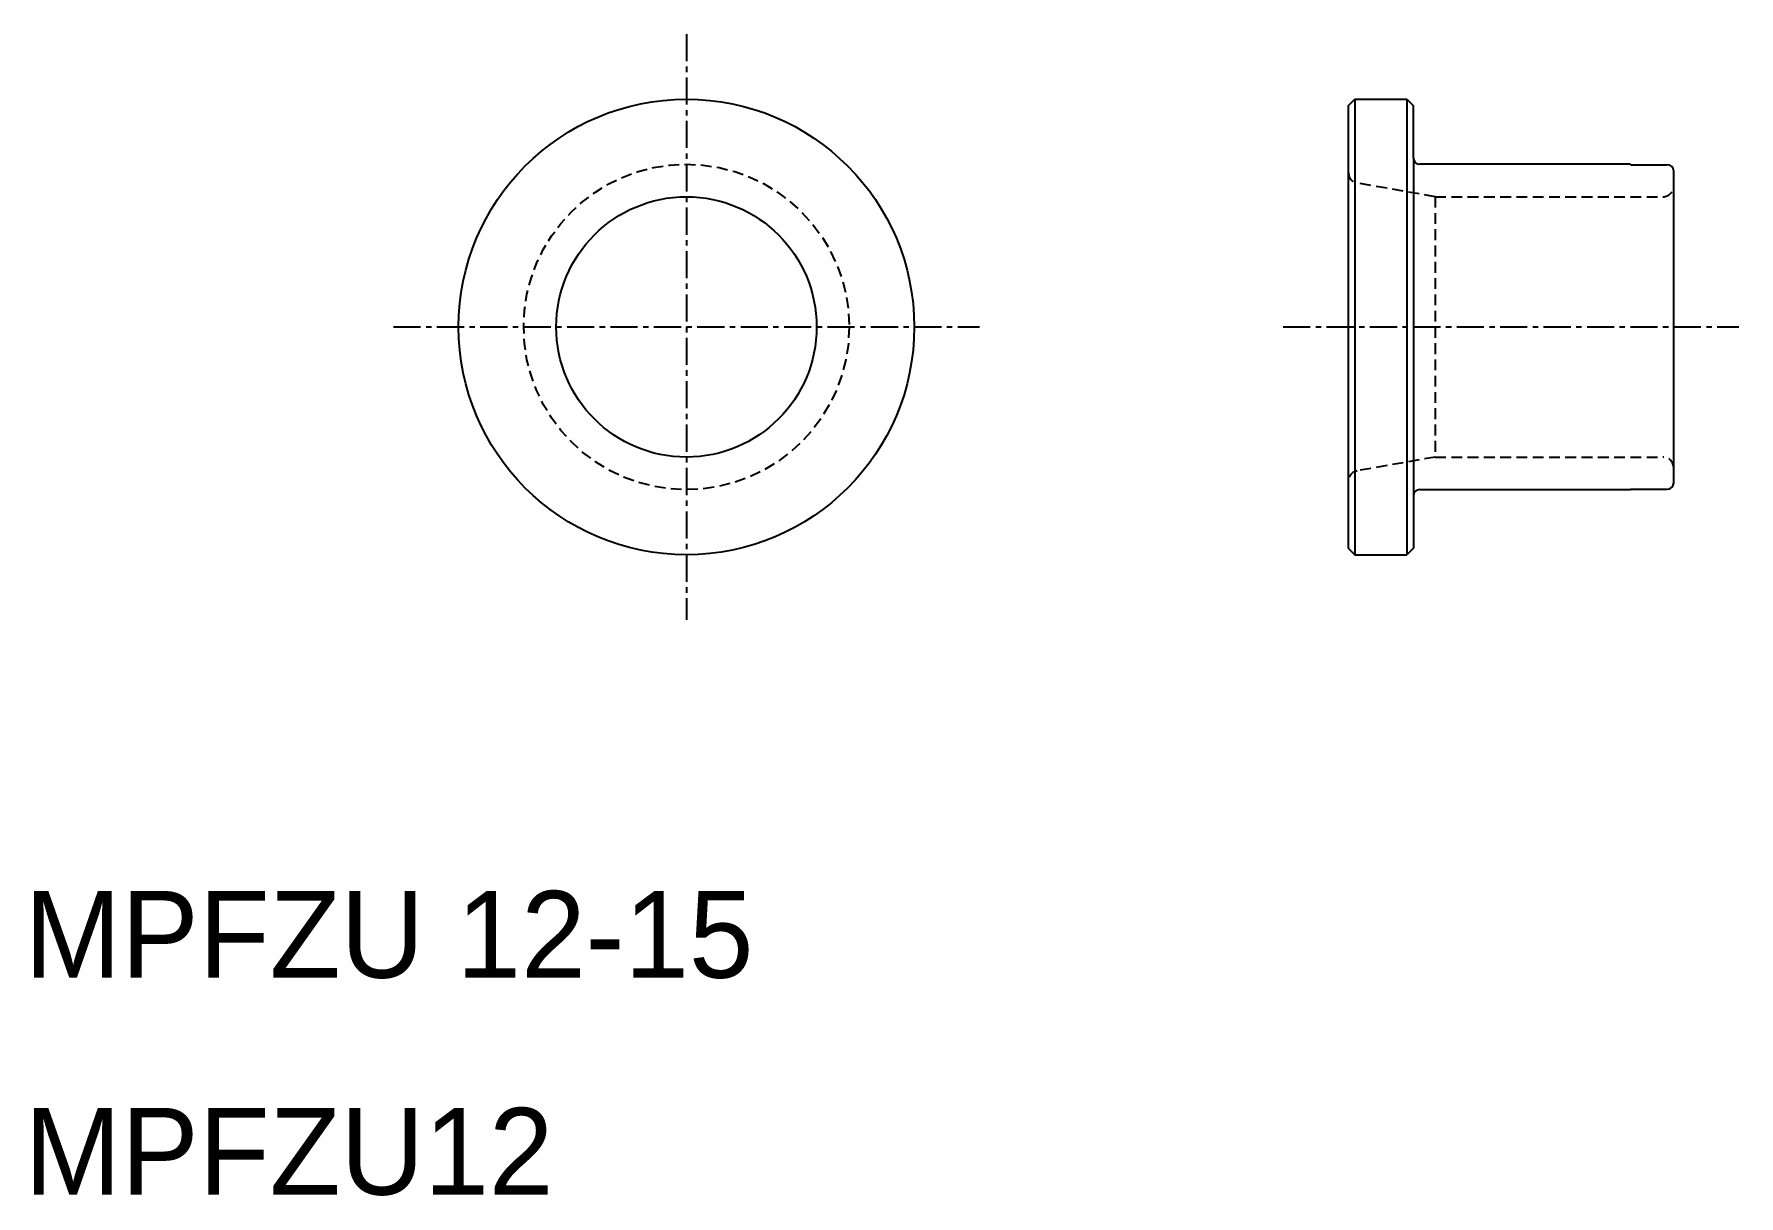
# Model space of a CAD drawing. Extents: x 10.4 to 89, y 9.9 to 63.5.
import ezdxf

# ---------------------------------------------------------------- set-up
doc = ezdxf.new("R2010")
doc.units = 0
doc.linetypes.add('CENTER', pattern=[2, 1.25, -0.25, 0.25, -0.25])
doc.linetypes.add('DASHED', pattern=[0.75, 0.5, -0.25])
doc.layers.get('0').update_dxf_attribs({"linetype": 'CONTINUOUS'})
doc.layers.add('CENTER', color=1, linetype='CENTER')

msp = doc.modelspace()

# ---------------------------------------------------------------- linework, layer by layer
at = {"color": 7, "linetype": 'CONTINUOUS'}
for p, q in [((71, 60.2), (71.3, 60.5)), ((71.3, 60.5), (71.3, 39.5)), ((71.3, 60.5), (73.7, 60.5)), ((73.7, 60.5), (74, 60.2)), ((73.7, 60.5), (73.7, 39.5)), ((71, 60.2), (71, 39.8)), ((74, 57.8), (74, 60.2)), ((74, 57.8), (74, 42.2)), ((84, 57.5), (74.3, 57.5)), ((84, 57.5), (84, 57.48)), ((84, 57.48), (85.7, 57.48)), ((86, 42.82), (86, 57.18)), ((74.3, 42.5), (84, 42.5)), ((84, 42.52), (85.7, 42.52)), ((84, 42.5), (84, 42.52)), ((74, 42.2), (74, 39.8)), ((71, 39.8), (71, 39.8)), ((71, 39.8), (71.3, 39.5)), ((71.3, 39.5), (73.7, 39.5)), ((74, 39.8), (73.7, 39.5))]:
    msp.add_line(p, q, dxfattribs=at)
at = {"color": 3, "linetype": 'DASHED'}
for p, q in [((75, 56), (71.413, 56.632)), ((75, 56), (85.5, 56)), ((75, 56), (75, 44)), ((75, 44), (71.413, 43.368)), ((75, 44), (85.5, 44))]:
    msp.add_line(p, q, dxfattribs=at)
at = {"color": 7, "linetype": 'CONTINUOUS'}
for radius in [10.5, 6]:
    msp.add_circle((40.5, 50), radius, dxfattribs=at)
at = {"color": 3, "linetype": 'DASHED'}
msp.add_circle((40.5, 50), 7.5, dxfattribs=at)
at = {"color": 7, "linetype": 'CONTINUOUS'}
for centre, start, end in [((74.3, 57.8), 180, 270), ((85.7, 57.18), 0, 90), ((74.3, 42.2), 90, 180), ((85.7, 42.82), 270, 0)]:
    msp.add_arc(centre, 0.3, start, end, dxfattribs=at)
at = {"color": 3, "linetype": 'DASHED'}
for centre, start, end in [((71.5, 57.125), 180, 260), ((85.5, 56.5), 270, 0), ((85.5, 43.5), 0, 90), ((71.5, 42.875), 100, 180)]:
    msp.add_arc(centre, 0.5, start, end, dxfattribs=at)
at = {"layer": 'CENTER', "color": 1, "linetype": 'CENTER'}
for p, q in [((40.5, 63.5), (40.5, 36.5)), ((27, 50), (54, 50)), ((68, 50), (89, 50))]:
    msp.add_line(p, q, dxfattribs=at)

# ---------------------------------------------------------------- texts
at = {"color": 7, "linetype": 'CONTINUOUS'}
for s, p in [('MPFZU 12-15', (10, 20)), ('MPFZU12', (10, 10))]:
    msp.add_text(s, height=4, dxfattribs=at).set_placement(p)

doc.saveas('drawing.dxf')
